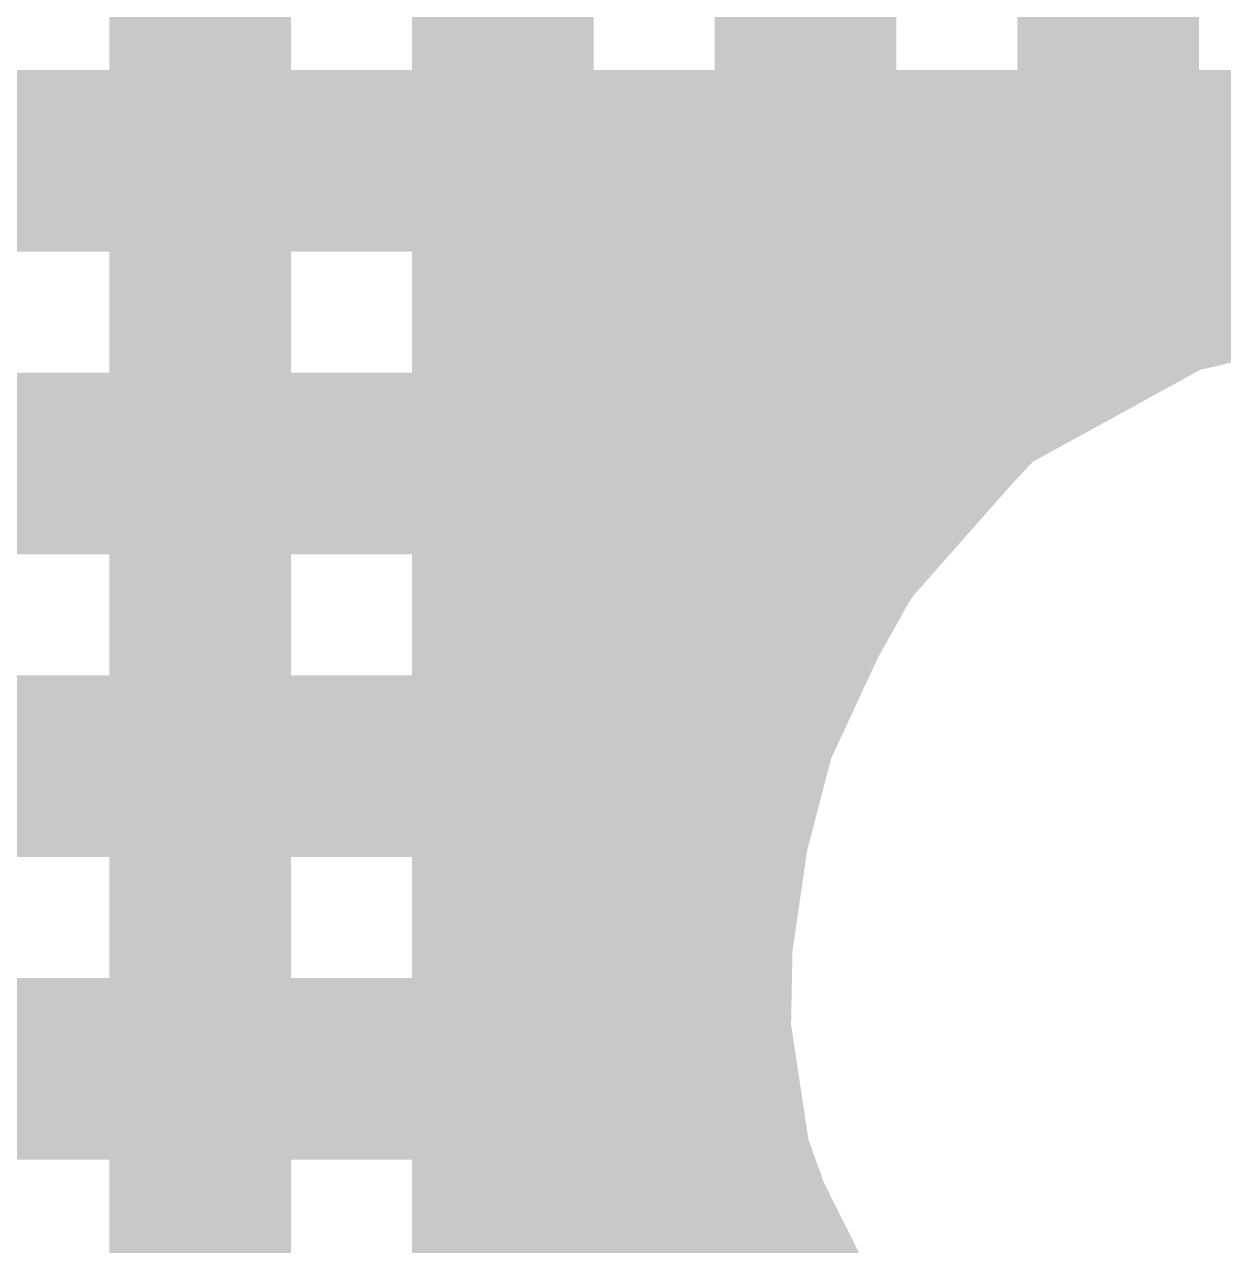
# Model space of a CAD drawing. Header units: millimetres. Extents: x 2260 to 2572, y -21 to 200.
# Drawn here: x 2334.475 to 2335.481, y 134.509 to 135.534 of the extents above; entities that cross this region are included whole.
import ezdxf

# ---------------------------------------------------------------- set-up
doc = ezdxf.new("R2010")
doc.units = ezdxf.units.MM
doc.layers.get('0').update_dxf_attribs({"lineweight": 18})
doc.layers.add('01', color=1, linetype='Continuous', lineweight=18)

# ---------------------------------------------------------------- blocks, each defined once
blk = doc.blocks.new('PAD_R1')
blk.add_lwpolyline([(0.25, 0, 0.5, 0.5, 1), (-0.25, 0, 0.5, 0.5, 1)], format="xyseb", close=True)

msp = doc.modelspace()

# ---------------------------------------------------------------- linework, layer by layer
at = {"layer": '01'}
for points in [[(2334.6222, 137.5361, 0.1524, 0.1524, 0), (2334.6222, 65.7287, 0.1524, 0.1524, 0)], [(2334.8762, 137.5361, 0.1524, 0.1524, 0), (2334.8762, 65.7287, 0.1524, 0.1524, 0)], [(2335.1048, 135.0356, 0.1016, 0.1016, 0), (2335.1048, 137.5361, 0.1016, 0.1016, 0)], [(2335.1556, 135.0356, 0.1016, 0.1016, 0), (2335.1556, 137.5361, 0.1016, 0.1016, 0)], [(2335.3588, 135.2444, 0.1016, 0.1016, 0), (2335.3588, 137.5361, 0.1016, 0.1016, 0)], [(2335.4096, 135.2444, 0.1016, 0.1016, 0), (2335.4096, 137.5361, 0.1016, 0.1016, 0)], [(2335.0667, 137.5361, 0.0254, 0.0254, 0), (2335.0667, 65.7287, 0.0254, 0.0254, 0)], [(2335.1937, 135.0393, 0.0254, 0.0254, 0), (2335.1937, 137.5361, 0.0254, 0.0254, 0)], [(2335.3207, 137.5361, 0.0254, 0.0254, 0), (2335.3207, 135.1839, 0.0254, 0.0254, 0)], [(2335.4477, 135.2529, 0.0254, 0.0254, 0), (2335.4477, 137.5361, 0.0254, 0.0254, 0)], [(2350.4741, 135.4193, 0.1524, 0.1524, 0), (2325.4264, 135.4193, 0.1524, 0.1524, 0)], [(2339.1672, 135.3779, 0.1016, 0.1016, 0), (2334.9152, 135.3779, 0.1016, 0.1016, 0)], [(2339.1545, 135.416, 0.0254, 0.0254, 0), (2334.9279, 135.416, 0.0254, 0.0254, 0)], [(2334.9279, 135.416, 0.0254, 0.0254, 0), (2334.9279, 133.1184, 0.0254, 0.0254, 0)], [(2339.1672, 135.3428, 0.1016, 0.1016, 0), (2334.9152, 135.3428, 0.1016, 0.1016, 0)], [(2335.1438, 135.126, 0.2032, 0.2032, 0), (2335.2553, 135.2453, 0.2032, 0.2032, 0)], [(2335.4522, 135.2678, 0.0508, 0.0508, 0), (2335.6184, 135.306, 0.0508, 0.0508, 0)], [(2335.533, 135.292, 0.0508, 0.0508, 0), (2334.9406, 135.292, 0.0508, 0.0508, 0)], [(2334.9406, 135.292, 0.0508, 0.0508, 0), (2334.9406, 135.2864, 0.0508, 0.0508, 0)], [(2335.5108, 135.2864, 0.0508, 0.0508, 0), (2334.9406, 135.2864, 0.0508, 0.0508, 0)], [(2334.9406, 135.2864, 0.0508, 0.0508, 0), (2334.9406, 135.2836, 0.0508, 0.0508, 0)], [(2335.5008, 135.2836, 0.0508, 0.0508, 0), (2334.9406, 135.2836, 0.0508, 0.0508, 0)], [(2334.9406, 135.2836, 0.0508, 0.0508, 0), (2334.9406, 135.2808, 0.0508, 0.0508, 0)], [(2335.4914, 135.2808, 0.0508, 0.0508, 0), (2334.9406, 135.2808, 0.0508, 0.0508, 0)], [(2334.9406, 135.2808, 0.0508, 0.0508, 0), (2334.9406, 135.1658, 0.0508, 0.0508, 0)], [(2335.4572, 135.2561, 0.0254, 0.0254, 0), (2335.6205, 135.2934, 0.0254, 0.0254, 0)], [(2335.3028, 135.1857, 0.0508, 0.0508, 0), (2335.4522, 135.2678, 0.0508, 0.0508, 0)], [(2335.4222, 135.2554, 0.0508, 0.0508, 0), (2334.9406, 135.2554, 0.0508, 0.0508, 0)], [(2335.3767, 135.2356, 0.0508, 0.0508, 0), (2335.4354, 135.2614, 0.0508, 0.0508, 0)], [(2335.0168, 135.1658, 0.2032, 0.2032, 0), (2335.0168, 134.8261, 0.2032, 0.2032, 0)], [(2335.3104, 135.1755, 0.0254, 0.0254, 0), (2335.4572, 135.2561, 0.0254, 0.0254, 0)], [(2335.333, 135.2094, 0.0508, 0.0508, 0), (2335.3767, 135.2356, 0.0508, 0.0508, 0)], [(2335.3978, 135.2444, 0.0508, 0.0508, 0), (2335.3334, 135.2444, 0.0508, 0.0508, 0)], [(2335.3334, 135.2444, 0.0508, 0.0508, 0), (2335.3334, 135.244, 0.0508, 0.0508, 0)], [(2335.3968, 135.244, 0.0508, 0.0508, 0), (2335.3334, 135.244, 0.0508, 0.0508, 0)], [(2335.3334, 135.244, 0.0508, 0.0508, 0), (2335.3334, 135.213, 0.0508, 0.0508, 0)], [(2335.3826, 135.2243, 0.0254, 0.0254, 0), (2335.4477, 135.2529, 0.0254, 0.0254, 0)], [(2335.3324, 135.2161, 0.0508, 0.0508, 0), (2325.4264, 135.2161, 0.0508, 0.0508, 0)], [(2335.3929, 135.2288, 0.0254, 0.0254, 0), (2325.4264, 135.2288, 0.0254, 0.0254, 0)], [(2335.3595, 135.2233, 0.0508, 0.0508, 0), (2334.9406, 135.2233, 0.0508, 0.0508, 0)], [(2335.3316, 135.2086, 0.0508, 0.0508, 0), (2335.3448, 135.2165, 0.0508, 0.0508, 0)], [(2335.3826, 135.2243, 0.0254, 0.0254, 0), (2335.3929, 135.2288, 0.0254, 0.0254, 0)], [(2335.3397, 135.213, 0.0508, 0.0508, 0), (2325.4077, 135.213, 0.0508, 0.0508, 0)], [(2335.302, 135.1853, 0.0508, 0.0508, 0), (2335.3316, 135.2086, 0.0508, 0.0508, 0)], [(2335.3397, 135.213, 0.0508, 0.0508, 0), (2335.3334, 135.213, 0.0508, 0.0508, 0)], [(2335.3334, 135.213, 0.0508, 0.0508, 0), (2335.3334, 135.2092, 0.0508, 0.0508, 0)], [(2335.3388, 135.1981, 0.0254, 0.0254, 0), (2335.3826, 135.2243, 0.0254, 0.0254, 0)], [(2335.3388, 135.1981, 0.0254, 0.0254, 0), (2335.3826, 135.2243, 0.0254, 0.0254, 0)], [(2335.064, 134.9835, 0.2032, 0.2032, 0), (2335.1438, 135.126, 0.2032, 0.2032, 0)], [(2335.3056, 135.1876, 0.0508, 0.0508, 0), (2325.3803, 135.1876, 0.0508, 0.0508, 0)], [(2335.3103, 135.1912, 0.0508, 0.0508, 0), (2334.9406, 135.1912, 0.0508, 0.0508, 0)], [(2335.1874, 135.055, 0.0508, 0.0508, 0), (2335.3028, 135.1857, 0.0508, 0.0508, 0)], [(2335.2895, 135.1755, 0.0508, 0.0508, 0), (2335.302, 135.1853, 0.0508, 0.0508, 0)], [(2335.2981, 135.1661, 0.0254, 0.0254, 0), (2335.3388, 135.1981, 0.0254, 0.0254, 0)], [(2335.3207, 135.1839, 0.0254, 0.0254, 0), (2335.3388, 135.1981, 0.0254, 0.0254, 0)], [(2335.2308, 135.1142, 0.0508, 0.0508, 0), (2335.2895, 135.1755, 0.0508, 0.0508, 0)], [(2335.2804, 135.1653, 0.0508, 0.0508, 0), (2325.3756, 135.1653, 0.0508, 0.0508, 0)], [(2335.281, 135.1658, 0.0508, 0.0508, 0), (2334.9406, 135.1658, 0.0508, 0.0508, 0)], [(2334.9406, 135.1658, 0.0508, 0.0508, 0), (2334.9406, 134.7245, 0.0508, 0.0508, 0)], [(2335.2134, 135.0705, 0.0254, 0.0254, 0), (2335.3104, 135.1755, 0.0254, 0.0254, 0)], [(2335.272, 135.1566, 0.0508, 0.0508, 0), (2325.3761, 135.1566, 0.0508, 0.0508, 0)], [(2335.2366, 135.1018, 0.0254, 0.0254, 0), (2335.2981, 135.1661, 0.0254, 0.0254, 0)], [(2335.1036, 135.0642, 0.2032, 0.2032, 0), (2335.0168, 135.0642, 0.2032, 0.2032, 0)], [(2334.966, 135.115, 0.1016, 0.1016, 0), (2334.966, 134.7753, 0.1016, 0.1016, 0)], [(2335.1327, 135.0113, 0.1016, 0.1016, 0), (2335.1993, 135.115, 0.1016, 0.1016, 0)], [(2335.2472, 135.1312, 0.0508, 0.0508, 0), (2325.3887, 135.1312, 0.0508, 0.0508, 0)], [(2335.2335, 135.117, 0.0508, 0.0508, 0), (2325.4107, 135.117, 0.0508, 0.0508, 0)], [(2325.4264, 135.1145, 0.0508, 0.0508, 0), (2335.2292, 135.1145, 0.0508, 0.0508, 0)], [(2325.4264, 135.1018, 0.0254, 0.0254, 0), (2335.2366, 135.1018, 0.0254, 0.0254, 0)], [(2335.0204, 134.8261, 0.2032, 0.2032, 0), (2335.064, 134.9835, 0.2032, 0.2032, 0)], [(2335.1141, 134.8969, 0.0508, 0.0508, 0), (2335.1874, 135.055, 0.0508, 0.0508, 0)], [(2335.1444, 134.9453, 0.0254, 0.0254, 0), (2335.2134, 135.0705, 0.0254, 0.0254, 0)], [(2335.157, 135.0045, 0.0508, 0.0508, 0), (2335.181, 135.0429, 0.0508, 0.0508, 0)], [(2335.0876, 134.8966, 0.1016, 0.1016, 0), (2335.1327, 135.0113, 0.1016, 0.1016, 0)], [(2335.1769, 135.0356, 0.0508, 0.0508, 0), (2335.0794, 135.0356, 0.0508, 0.0508, 0)], [(2335.0794, 135.0356, 0.0508, 0.0508, 0), (2335.0794, 134.9928, 0.0508, 0.0508, 0)], [(2335.0496, 134.9451, 0.2032, 0.2032, 0), (2335.0168, 134.9451, 0.2032, 0.2032, 0)], [(2335.1683, 134.9987, 0.0254, 0.0254, 0), (2335.1937, 135.0393, 0.0254, 0.0254, 0)], [(2335.1337, 134.9493, 0.0508, 0.0508, 0), (2335.157, 135.0045, 0.0508, 0.0508, 0)], [(2335.1525, 134.9928, 0.0508, 0.0508, 0), (2335.0794, 134.9928, 0.0508, 0.0508, 0)], [(2335.0794, 134.9928, 0.0508, 0.0508, 0), (2335.0794, 134.9392, 0.0508, 0.0508, 0)], [(2335.1453, 134.9442, 0.0254, 0.0254, 0), (2335.1683, 134.9987, 0.0254, 0.0254, 0)], [(2335.1396, 134.9621, 0.0508, 0.0508, 0), (2325.4264, 134.9621, 0.0508, 0.0508, 0)], [(2335.1396, 134.9621, 0.0508, 0.0508, 0), (2325.4264, 134.9621, 0.0508, 0.0508, 0)], [(2335.1583, 134.9748, 0.0254, 0.0254, 0), (2325.4264, 134.9748, 0.0254, 0.0254, 0)], [(2335.1413, 134.9674, 0.0508, 0.0508, 0), (2335.0794, 134.9674, 0.0508, 0.0508, 0)], [(2335.1402, 134.9646, 0.0508, 0.0508, 0), (2335.0794, 134.9646, 0.0508, 0.0508, 0)], [(2335.1232, 134.9207, 0.0508, 0.0508, 0), (2335.1396, 134.9621, 0.0508, 0.0508, 0)], [(2335.1279, 134.8979, 0.0254, 0.0254, 0), (2335.1583, 134.9748, 0.0254, 0.0254, 0)], [(2335.098, 134.8124, 0.0508, 0.0508, 0), (2335.1337, 134.9493, 0.0508, 0.0508, 0)], [(2335.1298, 134.9392, 0.0508, 0.0508, 0), (2335.0794, 134.9392, 0.0508, 0.0508, 0)], [(2335.0794, 134.9392, 0.0508, 0.0508, 0), (2335.0794, 134.8094, 0.0508, 0.0508, 0)], [(2335.1296, 134.9367, 0.0508, 0.0508, 0), (2325.3824, 134.9367, 0.0508, 0.0508, 0)], [(2335.1075, 134.8072, 0.0254, 0.0254, 0), (2335.1444, 134.9453, 0.0254, 0.0254, 0)], [(2335.1106, 134.8109, 0.0254, 0.0254, 0), (2335.1453, 134.9442, 0.0254, 0.0254, 0)], [(2335.0657, 134.7753, 0.1016, 0.1016, 0), (2335.0876, 134.8966, 0.1016, 0.1016, 0)], [(2335.1158, 134.9018, 0.0508, 0.0508, 0), (2335.1232, 134.9207, 0.0508, 0.0508, 0)], [(2335.12, 134.9113, 0.0508, 0.0508, 0), (2325.3756, 134.9113, 0.0508, 0.0508, 0)], [(2335.1198, 134.9138, 0.0508, 0.0508, 0), (2335.0794, 134.9138, 0.0508, 0.0508, 0)], [(2335.0204, 134.8261, 0.2032, 0.2032, 0), (2335.0168, 134.8261, 0.2032, 0.2032, 0)], [(2335.089, 134.7245, 0.0508, 0.0508, 0), (2335.1141, 134.8969, 0.0508, 0.0508, 0)], [(2335.1054, 134.8602, 0.0508, 0.0508, 0), (2335.1158, 134.9018, 0.0508, 0.0508, 0)], [(2335.1142, 134.894, 0.0508, 0.0508, 0), (2325.3782, 134.894, 0.0508, 0.0508, 0)], [(2335.1163, 134.8515, 0.0254, 0.0254, 0), (2335.1279, 134.8979, 0.0254, 0.0254, 0)], [(2335.1082, 134.8715, 0.0508, 0.0508, 0), (2325.3948, 134.8715, 0.0508, 0.0508, 0)], [(2335.1083, 134.8743, 0.0508, 0.0508, 0), (2335.0794, 134.8743, 0.0508, 0.0508, 0)], [(2325.4264, 134.8605, 0.0508, 0.0508, 0), (2335.1048, 134.8605, 0.0508, 0.0508, 0)], [(2325.4264, 134.8478, 0.0254, 0.0254, 0), (2335.1158, 134.8478, 0.0254, 0.0254, 0)], [(2335.1007, 134.8348, 0.0508, 0.0508, 0), (2335.0794, 134.8348, 0.0508, 0.0508, 0)], [(2335.1158, 134.8478, 0.0254, 0.0254, 0), (2335.1163, 134.8515, 0.0254, 0.0254, 0)], [(2335.0978, 134.8094, 0.0508, 0.0508, 0), (2335.0794, 134.8094, 0.0508, 0.0508, 0)], [(2335.0794, 134.8094, 0.0508, 0.0508, 0), (2335.0794, 134.7502, 0.0508, 0.0508, 0)], [(2335.0891, 134.7517, 0.0508, 0.0508, 0), (2335.098, 134.8124, 0.0508, 0.0508, 0)], [(2334.966, 134.7753, 0.1016, 0.1016, 0), (2335.0657, 134.7753, 0.1016, 0.1016, 0)], [(2335.1019, 134.751, 0.0254, 0.0254, 0), (2335.1106, 134.8109, 0.0254, 0.0254, 0)], [(2335.1048, 134.6644, 0.0254, 0.0254, 0), (2335.1075, 134.8072, 0.0254, 0.0254, 0)], [(2335.0939, 134.784, 0.0508, 0.0508, 0), (2335.0794, 134.784, 0.0508, 0.0508, 0)], [(2335.0926, 134.7756, 0.0508, 0.0508, 0), (2335.0794, 134.7756, 0.0508, 0.0508, 0)], [(2334.9406, 134.7499, 0.0508, 0.0508, 0), (2335.0895, 134.7499, 0.0508, 0.0508, 0)], [(2335.0892, 134.7502, 0.0508, 0.0508, 0), (2335.0794, 134.7502, 0.0508, 0.0508, 0)], [(2335.0794, 134.7502, 0.0508, 0.0508, 0), (2335.0794, 134.6657, 0.0508, 0.0508, 0)], [(2335.0921, 134.6627, 0.0508, 0.0508, 0), (2335.0891, 134.7517, 0.0508, 0.0508, 0)], [(2335.1047, 134.6642, 0.0254, 0.0254, 0), (2335.1019, 134.751, 0.0254, 0.0254, 0)], [(2335.089, 134.7245, 0.0508, 0.0508, 0), (2334.9406, 134.7245, 0.0508, 0.0508, 0)], [(2334.9406, 134.7245, 0.0508, 0.0508, 0), (2334.9406, 134.6657, 0.0508, 0.0508, 0)], [(2335.09, 134.7248, 0.0508, 0.0508, 0), (2335.0794, 134.7248, 0.0508, 0.0508, 0)], [(2335.0923, 134.6618, 0.0508, 0.0508, 0), (2335.089, 134.7245, 0.0508, 0.0508, 0)], [(2335.0885, 134.7081, 0.0508, 0.0508, 0), (2325.4264, 134.7081, 0.0508, 0.0508, 0)], [(2335.1013, 134.7208, 0.0254, 0.0254, 0), (2325.4264, 134.7208, 0.0254, 0.0254, 0)], [(2335.0929, 134.6535, 0.0508, 0.0508, 0), (2335.0885, 134.7086, 0.0508, 0.0508, 0)], [(2335.1204, 134.5938, 0.0254, 0.0254, 0), (2335.1013, 134.7208, 0.0254, 0.0254, 0)], [(2335.0895, 134.6991, 0.0508, 0.0508, 0), (2334.9406, 134.6991, 0.0508, 0.0508, 0)], [(2335.0895, 134.6827, 0.0508, 0.0508, 0), (2325.3824, 134.6827, 0.0508, 0.0508, 0)], [(2335.0893, 134.6855, 0.0508, 0.0508, 0), (2325.3841, 134.6855, 0.0508, 0.0508, 0)], [(2335.0899, 134.6911, 0.0508, 0.0508, 0), (2334.9406, 134.6911, 0.0508, 0.0508, 0)], [(2335.0911, 134.6911, 0.0508, 0.0508, 0), (2335.0794, 134.6911, 0.0508, 0.0508, 0)], [(2335.092, 134.6657, 0.0508, 0.0508, 0), (2334.9406, 134.6657, 0.0508, 0.0508, 0)], [(2334.9406, 134.6657, 0.0508, 0.0508, 0), (2334.9406, 134.609, 0.0508, 0.0508, 0)], [(2335.092, 134.6657, 0.0508, 0.0508, 0), (2335.0794, 134.6657, 0.0508, 0.0508, 0)], [(2335.0794, 134.6657, 0.0508, 0.0508, 0), (2335.0794, 134.609, 0.0508, 0.0508, 0)], [(2335.1043, 134.6023, 0.0508, 0.0508, 0), (2335.0921, 134.6627, 0.0508, 0.0508, 0)], [(2335.1043, 134.6023, 0.0508, 0.0508, 0), (2335.0923, 134.6618, 0.0508, 0.0508, 0)], [(2335.0926, 134.6573, 0.0508, 0.0508, 0), (2325.3756, 134.6573, 0.0508, 0.0508, 0)], [(2335.1032, 134.6065, 0.0508, 0.0508, 0), (2335.0929, 134.6535, 0.0508, 0.0508, 0)], [(2335.1166, 134.6056, 0.0254, 0.0254, 0), (2335.1047, 134.6642, 0.0254, 0.0254, 0)], [(2335.1166, 134.6056, 0.0254, 0.0254, 0), (2335.1048, 134.6644, 0.0254, 0.0254, 0)], [(2335.0966, 134.6403, 0.0508, 0.0508, 0), (2334.9406, 134.6403, 0.0508, 0.0508, 0)], [(2335.0966, 134.6403, 0.0508, 0.0508, 0), (2335.0794, 134.6403, 0.0508, 0.0508, 0)], [(2335.0968, 134.6319, 0.0508, 0.0508, 0), (2325.3824, 134.6319, 0.0508, 0.0508, 0)], [(2335.0978, 134.6344, 0.0508, 0.0508, 0), (2334.9406, 134.6344, 0.0508, 0.0508, 0)], [(2335.0978, 134.6344, 0.0508, 0.0508, 0), (2335.0794, 134.6344, 0.0508, 0.0508, 0)], [(2335.1032, 134.6065, 0.0508, 0.0508, 0), (2325.4264, 134.6065, 0.0508, 0.0508, 0)], [(2325.4264, 134.6065, 0.0508, 0.0508, 0), (2335.1032, 134.6065, 0.0508, 0.0508, 0)], [(2335.1034, 134.609, 0.0508, 0.0508, 0), (2334.9406, 134.609, 0.0508, 0.0508, 0)], [(2334.9406, 134.609, 0.0508, 0.0508, 0), (2334.9406, 134.5613, 0.0508, 0.0508, 0)], [(2335.1034, 134.609, 0.0508, 0.0508, 0), (2335.0794, 134.609, 0.0508, 0.0508, 0)], [(2335.0794, 134.609, 0.0508, 0.0508, 0), (2335.0794, 134.5613, 0.0508, 0.0508, 0)], [(2335.1214, 134.5535, 0.0508, 0.0508, 0), (2335.1043, 134.6023, 0.0508, 0.0508, 0)], [(2335.1214, 134.5535, 0.0508, 0.0508, 0), (2335.1043, 134.6023, 0.0508, 0.0508, 0)], [(2335.1335, 134.5574, 0.0254, 0.0254, 0), (2335.1166, 134.6056, 0.0254, 0.0254, 0)], [(2335.1335, 134.5574, 0.0254, 0.0254, 0), (2335.1166, 134.6056, 0.0254, 0.0254, 0)], [(2325.4264, 134.5938, 0.0254, 0.0254, 0), (2335.1204, 134.5938, 0.0254, 0.0254, 0)], [(2335.1103, 134.5851, 0.0508, 0.0508, 0), (2334.9406, 134.5851, 0.0508, 0.0508, 0)], [(2335.1103, 134.5851, 0.0508, 0.0508, 0), (2335.0794, 134.5851, 0.0508, 0.0508, 0)], [(2335.1191, 134.5613, 0.0508, 0.0508, 0), (2334.9406, 134.5613, 0.0508, 0.0508, 0)], [(2334.9406, 134.5613, 0.0508, 0.0508, 0), (2334.9406, 134.4566, 0.0508, 0.0508, 0)], [(2335.1191, 134.5613, 0.0508, 0.0508, 0), (2335.0794, 134.5613, 0.0508, 0.0508, 0)], [(2335.0794, 134.5613, 0.0508, 0.0508, 0), (2335.0794, 134.442, 0.0508, 0.0508, 0)], [(2335.181, 134.4334, 0.0508, 0.0508, 0), (2335.1214, 134.5535, 0.0508, 0.0508, 0)], [(2335.1753, 134.4424, 0.0508, 0.0508, 0), (2335.1214, 134.5535, 0.0508, 0.0508, 0)], [(2335.1937, 134.4376, 0.0254, 0.0254, 0), (2335.1335, 134.5574, 0.0254, 0.0254, 0)], [(2335.1859, 134.4495, 0.0254, 0.0254, 0), (2335.1335, 134.5574, 0.0254, 0.0254, 0)], [(2335.1271, 134.5359, 0.0508, 0.0508, 0), (2334.9406, 134.5359, 0.0508, 0.0508, 0)], [(2335.127, 134.5359, 0.0508, 0.0508, 0), (2335.0794, 134.5359, 0.0508, 0.0508, 0)], [(2335.1377, 134.5089, 0.0508, 0.0508, 0), (2334.9406, 134.5089, 0.0508, 0.0508, 0)], [(2335.1406, 134.5016, 0.0508, 0.0508, 0), (2335.0794, 134.5016, 0.0508, 0.0508, 0)]]:
    msp.add_lwpolyline(points, format="xyseb", dxfattribs=at)

# ---------------------------------------------------------------- block references
for p, xscale, yscale in [((2334.9279, 135.416), -0.0254, 0.0254), ((2334.9279, 135.416), -0.0254, 0.0254), ((2335.2553, 135.2453), -0.2032, 0.2032), ((2334.9406, 135.292), -0.0508, 0.0508), ((2334.9406, 135.292), -0.0508, 0.0508), ((2334.9406, 135.2864), -0.0508, 0.0508), ((2334.9406, 135.2864), -0.0508, 0.0508), ((2334.9406, 135.2864), -0.0508, 0.0508), ((2334.9406, 135.2836), -0.0508, 0.0508), ((2334.9406, 135.2836), -0.0508, 0.0508), ((2334.9406, 135.2836), -0.0508, 0.0508), ((2334.9406, 135.2808), -0.0508, 0.0508), ((2334.9406, 135.2808), -0.0508, 0.0508), ((2334.9406, 135.2808), -0.0508, 0.0508), ((2335.4914, 135.2808), -0.0508, 0.0508), ((2335.5008, 135.2836), -0.0508, 0.0508), ((2335.4522, 135.2678), -0.0508, 0.0508), ((2335.4522, 135.2678), -0.0508, 0.0508), ((2334.9406, 135.2554), -0.0508, 0.0508), ((2335.4222, 135.2554), -0.0508, 0.0508), ((2335.4354, 135.2614), -0.0508, 0.0508), ((2335.0168, 135.1658), -0.2032, 0.2032), ((2335.3334, 135.2444), -0.0508, 0.0508), ((2335.3334, 135.2444), -0.0508, 0.0508), ((2335.3334, 135.244), -0.0508, 0.0508), ((2335.3334, 135.244), -0.0508, 0.0508), ((2335.3334, 135.244), -0.0508, 0.0508), ((2335.3767, 135.2356), -0.0508, 0.0508), ((2335.3767, 135.2356), -0.0508, 0.0508), ((2335.3968, 135.244), -0.0508, 0.0508), ((2335.3978, 135.2444), -0.0508, 0.0508), ((2335.4477, 135.2529), -0.0254, 0.0254), ((2335.4477, 135.2529), -0.0254, 0.0254), ((2335.4572, 135.2561), -0.0254, 0.0254), ((2335.4572, 135.2561), -0.0254, 0.0254), ((2334.9406, 135.2233), -0.0508, 0.0508), ((2335.3324, 135.2161), -0.0508, 0.0508), ((2335.3448, 135.2165), -0.0508, 0.0508), ((2335.3595, 135.2233), -0.0508, 0.0508), ((2335.3929, 135.2288), -0.0254, 0.0254), ((2335.3929, 135.2288), -0.0254, 0.0254), ((2335.3316, 135.2086), -0.0508, 0.0508), ((2335.3316, 135.2086), -0.0508, 0.0508), ((2335.333, 135.2094), -0.0508, 0.0508), ((2335.3334, 135.213), -0.0508, 0.0508), ((2335.3334, 135.213), -0.0508, 0.0508), ((2335.3334, 135.213), -0.0508, 0.0508), ((2335.3334, 135.2092), -0.0508, 0.0508), ((2335.3397, 135.213), -0.0508, 0.0508), ((2335.3397, 135.213), -0.0508, 0.0508), ((2335.3826, 135.2243), -0.0254, 0.0254), ((2335.3826, 135.2243), -0.0254, 0.0254), ((2335.3826, 135.2243), -0.0254, 0.0254), ((2335.3826, 135.2243), -0.0254, 0.0254), ((2335.1438, 135.126), -0.2032, 0.2032), ((2335.1438, 135.126), -0.2032, 0.2032), ((2334.9406, 135.1912), -0.0508, 0.0508), ((2335.302, 135.1853), -0.0508, 0.0508), ((2335.302, 135.1853), -0.0508, 0.0508), ((2335.3028, 135.1857), -0.0508, 0.0508), ((2335.3028, 135.1857), -0.0508, 0.0508), ((2335.3056, 135.1876), -0.0508, 0.0508), ((2335.3103, 135.1912), -0.0508, 0.0508), ((2335.3388, 135.1981), -0.0254, 0.0254), ((2335.3388, 135.1981), -0.0254, 0.0254), ((2335.3388, 135.1981), -0.0254, 0.0254), ((2335.3388, 135.1981), -0.0254, 0.0254), ((2335.2895, 135.1755), -0.0508, 0.0508), ((2335.2895, 135.1755), -0.0508, 0.0508), ((2334.9406, 135.1658), -0.0508, 0.0508), ((2334.9406, 135.1658), -0.0508, 0.0508), ((2334.9406, 135.1658), -0.0508, 0.0508), ((2335.2804, 135.1653), -0.0508, 0.0508), ((2335.281, 135.1658), -0.0508, 0.0508), ((2335.3104, 135.1755), -0.0254, 0.0254), ((2335.3104, 135.1755), -0.0254, 0.0254), ((2335.3207, 135.1839), -0.0254, 0.0254), ((2335.3207, 135.1839), -0.0254, 0.0254), ((2335.272, 135.1566), -0.0508, 0.0508), ((2335.2981, 135.1661), -0.0254, 0.0254), ((2335.2981, 135.1661), -0.0254, 0.0254), ((2335.0168, 135.0642), -0.2032, 0.2032), ((2334.966, 135.115), -0.1016, 0.1016), ((2335.1036, 135.0642), -0.2032, 0.2032), ((2335.1993, 135.115), -0.1016, 0.1016), ((2335.2472, 135.1312), -0.0508, 0.0508), ((2335.2292, 135.1145), -0.0508, 0.0508), ((2335.2308, 135.1142), -0.0508, 0.0508), ((2335.2335, 135.117), -0.0508, 0.0508), ((2335.2366, 135.1018), -0.0254, 0.0254), ((2335.2366, 135.1018), -0.0254, 0.0254), ((2335.064, 134.9835), -0.2032, 0.2032), ((2335.064, 134.9835), -0.2032, 0.2032), ((2335.1874, 135.055), -0.0508, 0.0508), ((2335.1874, 135.055), -0.0508, 0.0508), ((2335.2134, 135.0705), -0.0254, 0.0254), ((2335.2134, 135.0705), -0.0254, 0.0254), ((2335.181, 135.0429), -0.0508, 0.0508), ((2335.0794, 135.0356), -0.0508, 0.0508), ((2335.0794, 135.0356), -0.0508, 0.0508), ((2335.1327, 135.0113), -0.1016, 0.1016), ((2335.1327, 135.0113), -0.1016, 0.1016), ((2335.1769, 135.0356), -0.0508, 0.0508), ((2335.0168, 134.9451), -0.2032, 0.2032), ((2335.0496, 134.9451), -0.2032, 0.2032), ((2335.1937, 135.0393), -0.0254, 0.0254), ((2335.1937, 135.0393), -0.0254, 0.0254), ((2335.157, 135.0045), -0.0508, 0.0508), ((2335.157, 135.0045), -0.0508, 0.0508), ((2335.0794, 134.9928), -0.0508, 0.0508), ((2335.0794, 134.9928), -0.0508, 0.0508), ((2335.0794, 134.9928), -0.0508, 0.0508), ((2335.1525, 134.9928), -0.0508, 0.0508), ((2335.1683, 134.9987), -0.0254, 0.0254), ((2335.1683, 134.9987), -0.0254, 0.0254), ((2335.0794, 134.9674), -0.0508, 0.0508), ((2335.0794, 134.9646), -0.0508, 0.0508), ((2335.1396, 134.9621), -0.0508, 0.0508), ((2335.1396, 134.9621), -0.0508, 0.0508), ((2335.1396, 134.9621), -0.0508, 0.0508), ((2335.1402, 134.9646), -0.0508, 0.0508), ((2335.1413, 134.9674), -0.0508, 0.0508), ((2335.1583, 134.9748), -0.0254, 0.0254), ((2335.1583, 134.9748), -0.0254, 0.0254), ((2335.1337, 134.9493), -0.0508, 0.0508), ((2335.1337, 134.9493), -0.0508, 0.0508), ((2335.0794, 134.9392), -0.0508, 0.0508), ((2335.0794, 134.9392), -0.0508, 0.0508), ((2335.0794, 134.9392), -0.0508, 0.0508), ((2335.1298, 134.9392), -0.0508, 0.0508), ((2335.1296, 134.9367), -0.0508, 0.0508), ((2335.1444, 134.9453), -0.0254, 0.0254), ((2335.1444, 134.9453), -0.0254, 0.0254), ((2335.1453, 134.9442), -0.0254, 0.0254), ((2335.1453, 134.9442), -0.0254, 0.0254), ((2335.0876, 134.8966), -0.1016, 0.1016), ((2335.0876, 134.8966), -0.1016, 0.1016), ((2335.1232, 134.9207), -0.0508, 0.0508), ((2335.1232, 134.9207), -0.0508, 0.0508), ((2335.0794, 134.9138), -0.0508, 0.0508), ((2335.1198, 134.9138), -0.0508, 0.0508), ((2335.12, 134.9113), -0.0508, 0.0508), ((2335.0168, 134.8261), -0.2032, 0.2032), ((2335.0168, 134.8261), -0.2032, 0.2032), ((2335.0204, 134.8261), -0.2032, 0.2032), ((2335.0204, 134.8261), -0.2032, 0.2032), ((2335.1141, 134.8969), -0.0508, 0.0508), ((2335.1141, 134.8969), -0.0508, 0.0508), ((2335.1158, 134.9018), -0.0508, 0.0508), ((2335.1158, 134.9018), -0.0508, 0.0508), ((2335.1142, 134.894), -0.0508, 0.0508), ((2335.1279, 134.8979), -0.0254, 0.0254), ((2335.1279, 134.8979), -0.0254, 0.0254), ((2335.0794, 134.8743), -0.0508, 0.0508), ((2335.1082, 134.8715), -0.0508, 0.0508), ((2335.1083, 134.8743), -0.0508, 0.0508), ((2335.1048, 134.8605), -0.0508, 0.0508), ((2335.1054, 134.8602), -0.0508, 0.0508), ((2335.0794, 134.8348), -0.0508, 0.0508), ((2335.1007, 134.8348), -0.0508, 0.0508), ((2335.1158, 134.8478), -0.0254, 0.0254), ((2335.1158, 134.8478), -0.0254, 0.0254), ((2335.1163, 134.8515), -0.0254, 0.0254), ((2335.1163, 134.8515), -0.0254, 0.0254), ((2335.0794, 134.8094), -0.0508, 0.0508), ((2335.0794, 134.8094), -0.0508, 0.0508), ((2335.0794, 134.8094), -0.0508, 0.0508), ((2335.0978, 134.8094), -0.0508, 0.0508), ((2335.098, 134.8124), -0.0508, 0.0508), ((2335.098, 134.8124), -0.0508, 0.0508), ((2334.966, 134.7753), -0.1016, 0.1016), ((2334.966, 134.7753), -0.1016, 0.1016), ((2335.0657, 134.7753), -0.1016, 0.1016), ((2335.0657, 134.7753), -0.1016, 0.1016), ((2335.1075, 134.8072), -0.0254, 0.0254), ((2335.1075, 134.8072), -0.0254, 0.0254), ((2335.1106, 134.8109), -0.0254, 0.0254), ((2335.1106, 134.8109), -0.0254, 0.0254), ((2335.0794, 134.784), -0.0508, 0.0508), ((2335.0939, 134.784), -0.0508, 0.0508), ((2335.0794, 134.7756), -0.0508, 0.0508), ((2335.0926, 134.7756), -0.0508, 0.0508), ((2334.9406, 134.7499), -0.0508, 0.0508), ((2335.0794, 134.7502), -0.0508, 0.0508), ((2335.0794, 134.7502), -0.0508, 0.0508), ((2335.0794, 134.7502), -0.0508, 0.0508), ((2335.0891, 134.7517), -0.0508, 0.0508), ((2335.0891, 134.7517), -0.0508, 0.0508), ((2335.0892, 134.7502), -0.0508, 0.0508), ((2335.0895, 134.7499), -0.0508, 0.0508), ((2335.1019, 134.751), -0.0254, 0.0254), ((2335.1019, 134.751), -0.0254, 0.0254), ((2334.9406, 134.7245), -0.0508, 0.0508), ((2334.9406, 134.7245), -0.0508, 0.0508), ((2334.9406, 134.7245), -0.0508, 0.0508), ((2335.0794, 134.7248), -0.0508, 0.0508), ((2335.089, 134.7245), -0.0508, 0.0508), ((2335.089, 134.7245), -0.0508, 0.0508), ((2335.089, 134.7245), -0.0508, 0.0508), ((2335.09, 134.7248), -0.0508, 0.0508), ((2335.0885, 134.7086), -0.0508, 0.0508), ((2335.0885, 134.7081), -0.0508, 0.0508), ((2335.1013, 134.7208), -0.0254, 0.0254), ((2335.1013, 134.7208), -0.0254, 0.0254), ((2334.9406, 134.6991), -0.0508, 0.0508), ((2335.0895, 134.6991), -0.0508, 0.0508), ((2334.9406, 134.6911), -0.0508, 0.0508), ((2335.0794, 134.6911), -0.0508, 0.0508), ((2335.0893, 134.6855), -0.0508, 0.0508), ((2335.0895, 134.6827), -0.0508, 0.0508), ((2335.0899, 134.6911), -0.0508, 0.0508), ((2335.0911, 134.6911), -0.0508, 0.0508), ((2334.9406, 134.6657), -0.0508, 0.0508), ((2334.9406, 134.6657), -0.0508, 0.0508), ((2334.9406, 134.6657), -0.0508, 0.0508), ((2335.0794, 134.6657), -0.0508, 0.0508), ((2335.0794, 134.6657), -0.0508, 0.0508), ((2335.0794, 134.6657), -0.0508, 0.0508), ((2335.092, 134.6657), -0.0508, 0.0508), ((2335.092, 134.6657), -0.0508, 0.0508), ((2335.0921, 134.6627), -0.0508, 0.0508), ((2335.0921, 134.6627), -0.0508, 0.0508), ((2335.0923, 134.6618), -0.0508, 0.0508), ((2335.0923, 134.6618), -0.0508, 0.0508), ((2335.0926, 134.6573), -0.0508, 0.0508), ((2335.0929, 134.6535), -0.0508, 0.0508), ((2335.0929, 134.6535), -0.0508, 0.0508), ((2335.1047, 134.6642), -0.0254, 0.0254), ((2335.1047, 134.6642), -0.0254, 0.0254), ((2335.1048, 134.6644), -0.0254, 0.0254), ((2335.1048, 134.6644), -0.0254, 0.0254), ((2334.9406, 134.6403), -0.0508, 0.0508), ((2335.0794, 134.6403), -0.0508, 0.0508), ((2335.0966, 134.6403), -0.0508, 0.0508), ((2335.0966, 134.6403), -0.0508, 0.0508), ((2334.9406, 134.6344), -0.0508, 0.0508), ((2335.0794, 134.6344), -0.0508, 0.0508), ((2335.0968, 134.6319), -0.0508, 0.0508), ((2335.0978, 134.6344), -0.0508, 0.0508), ((2335.0978, 134.6344), -0.0508, 0.0508), ((2334.9406, 134.609), -0.0508, 0.0508), ((2334.9406, 134.609), -0.0508, 0.0508), ((2334.9406, 134.609), -0.0508, 0.0508), ((2335.0794, 134.609), -0.0508, 0.0508), ((2335.0794, 134.609), -0.0508, 0.0508), ((2335.0794, 134.609), -0.0508, 0.0508), ((2335.1032, 134.6065), -0.0508, 0.0508), ((2335.1032, 134.6065), -0.0508, 0.0508), ((2335.1032, 134.6065), -0.0508, 0.0508), ((2335.1034, 134.609), -0.0508, 0.0508), ((2335.1034, 134.609), -0.0508, 0.0508), ((2335.1043, 134.6023), -0.0508, 0.0508), ((2335.1043, 134.6023), -0.0508, 0.0508), ((2335.1043, 134.6023), -0.0508, 0.0508), ((2335.1043, 134.6023), -0.0508, 0.0508), ((2335.1166, 134.6056), -0.0254, 0.0254), ((2335.1166, 134.6056), -0.0254, 0.0254), ((2335.1166, 134.6056), -0.0254, 0.0254), ((2335.1166, 134.6056), -0.0254, 0.0254), ((2334.9406, 134.5851), -0.0508, 0.0508), ((2335.0794, 134.5851), -0.0508, 0.0508), ((2335.1103, 134.5851), -0.0508, 0.0508), ((2335.1103, 134.5851), -0.0508, 0.0508), ((2335.1204, 134.5938), -0.0254, 0.0254), ((2335.1204, 134.5938), -0.0254, 0.0254), ((2334.9406, 134.5613), -0.0508, 0.0508), ((2334.9406, 134.5613), -0.0508, 0.0508), ((2334.9406, 134.5613), -0.0508, 0.0508), ((2335.0794, 134.5613), -0.0508, 0.0508), ((2335.0794, 134.5613), -0.0508, 0.0508), ((2335.0794, 134.5613), -0.0508, 0.0508), ((2335.1191, 134.5613), -0.0508, 0.0508), ((2335.1191, 134.5613), -0.0508, 0.0508), ((2335.1214, 134.5535), -0.0508, 0.0508), ((2335.1214, 134.5535), -0.0508, 0.0508), ((2335.1214, 134.5535), -0.0508, 0.0508), ((2335.1214, 134.5535), -0.0508, 0.0508), ((2335.1335, 134.5574), -0.0254, 0.0254), ((2335.1335, 134.5574), -0.0254, 0.0254), ((2335.1335, 134.5574), -0.0254, 0.0254), ((2335.1335, 134.5574), -0.0254, 0.0254), ((2334.9406, 134.5359), -0.0508, 0.0508), ((2335.0794, 134.5359), -0.0508, 0.0508), ((2335.127, 134.5359), -0.0508, 0.0508), ((2335.1271, 134.5359), -0.0508, 0.0508), ((2334.9406, 134.5089), -0.0508, 0.0508), ((2335.1377, 134.5089), -0.0508, 0.0508), ((2335.0794, 134.5016), -0.0508, 0.0508), ((2335.1406, 134.5016), -0.0508, 0.0508)]:
    msp.add_blockref('PAD_R1', p, dxfattribs=dict(at, xscale=xscale, yscale=yscale))

doc.saveas('drawing.dxf')
